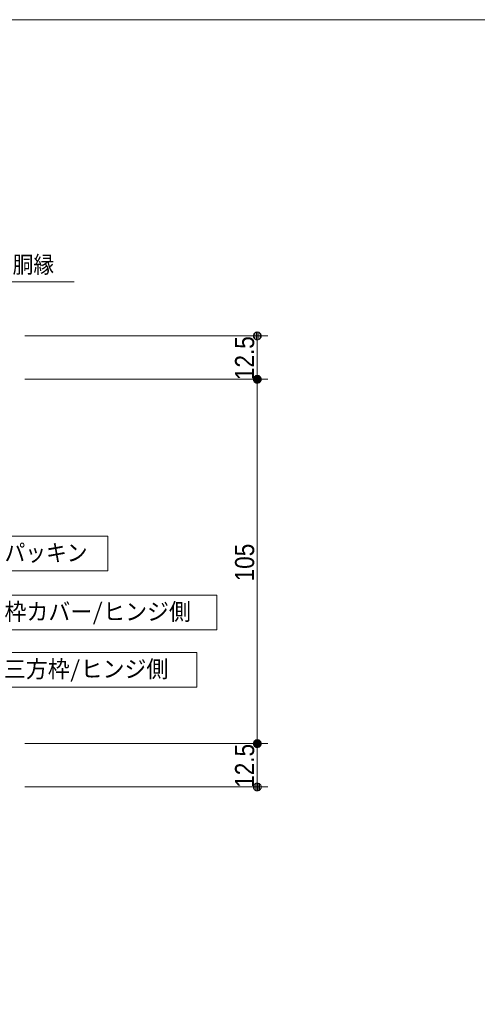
# Model space of a CAD drawing. Units: millimetres, scale not verified, with parts at other scales. Extents: x -4547 to 4547, y -2284 to 2284.
# Drawn here: x -1283 to -624, y 650 to 2078 of the extents above; entities that cross this region are included whole.
import ezdxf
from ezdxf.enums import TextEntityAlignment as Align

# ---------------------------------------------------------------- set-up
doc = ezdxf.new("R2010")
doc.units = ezdxf.units.MM
doc.header["$LTSCALE"] = 20
for name, color, linetype, lineweight in [('0-1_0', 7, 'Continuous', 9), ('0-2_2寸法-1', 7, 'Continuous', 9), ('0-3_2寸法-3', 7, 'Continuous', 9), ('0-5_1図面枠', 7, 'Continuous', 9)]:
    doc.layers.add(name, color=color, linetype=linetype, lineweight=lineweight)
doc.styles.add('ＭＳ ゴシック', font='')
doc.styles.add('ＭＳ Ｐゴシック', font='')
doc.styles.get('ＭＳ ゴシック').set_extended_font_data('MS Gothic')
doc.styles.get('ＭＳ Ｐゴシック').set_extended_font_data('MS PGothic')

# ---------------------------------------------------------------- blocks, each defined once
blk = doc.blocks.new('_Dot')
at = {"layer": '0-1_0'}
for p, q in [((-10, 0), (-20, 0)), ((9.78, 2), (-9.78, 2)), ((7.99, 6), (-7.99, 6)), ((9.16, -3.98), (-9.16, -3.98)), ((6, -7.98), (-6, -7.98))]:
    blk.add_line(p, q, dxfattribs=at)
for points in [[(10, 0), (9.92, 1.25), (9.69, 2.49), (9.3, 3.68), (8.76, 4.82), (8.09, 5.88), (7.29, 6.85), (6.37, 7.71), (5.36, 8.44), (4.26, 9.05), (3.09, 9.51), (1.87, 9.82), (0.63, 9.98), (-0.63, 9.98), (-1.87, 9.82), (-3.09, 9.51), (-4.26, 9.05), (-5.36, 8.44), (-6.37, 7.71), (-7.29, 6.85), (-8.09, 5.88), (-8.76, 4.82), (-9.3, 3.68), (-9.69, 2.49), (-9.92, 1.25), (-10, 0), (0, 0)], [(-10, 0), (-9.92, -1.25), (-9.69, -2.49), (-9.3, -3.68), (-8.76, -4.82), (-8.09, -5.88), (-7.29, -6.85), (-6.37, -7.71), (-5.36, -8.44), (-4.26, -9.05), (-3.09, -9.51), (-1.87, -9.82), (-0.63, -9.98), (0.63, -9.98), (1.87, -9.82), (3.09, -9.51), (4.26, -9.05), (5.36, -8.44), (6.37, -7.71), (7.29, -6.85), (8.09, -5.88), (8.76, -4.82), (9.3, -3.68), (9.69, -2.49), (9.92, -1.25), (10, 0), (0, 0)]]:
    blk.add_lwpolyline(points, close=True, dxfattribs=at)
blk = doc.blocks.new('グループ-114')
at = {"layer": '0-5_1図面枠'}
blk.add_lwpolyline([(-60000, 41550), (60000, 41550), (60000, -41550), (-60000, -41550)], close=True, dxfattribs=at)
blk = doc.blocks.new('図面枠')
at = {"layer": '0-5_1図面枠'}
blk.add_blockref('グループ-114', (0, 0), dxfattribs=at)

msp = doc.modelspace()

# ---------------------------------------------------------------- linework, layer by layer
at = {"layer": '0-2_2寸法-1'}
for p, q in [((-1275.93, 1622), (-925.93, 1622)), ((-940.93, 1610.74), (-940.93, 1570.76)), ((-1275.93, 1559.5), (-925.93, 1559.5)), ((-1260.93, 1559.5), (-925.93, 1559.5)), ((-940.93, 1548.24), (-940.93, 1045.76)), ((-1275.93, 1034.5), (-925.93, 1034.5)), ((-1275.93, 1034.5), (-925.93, 1034.5)), ((-940.93, 983.26), (-940.93, 1023.24)), ((-1275.93, 972), (-925.93, 972))]:
    msp.add_line(p, q, dxfattribs=at)
at = {"layer": '0-3_2寸法-3'}
msp.add_lwpolyline([(-1205.04, 1700), (-1353.21, 1700), (-1461.44, 1512.53)], dxfattribs=at)
for points in [[(-1318.46, 1333.4), (-1156.65, 1333.4), (-1156.65, 1283.4), (-1318.46, 1283.4)], [(-1318.46, 1248.34), (-999.07, 1248.34), (-999.07, 1198.34), (-1318.46, 1198.34)], [(-1318.46, 1165.7), (-1028.16, 1165.7), (-1028.16, 1115.7), (-1318.46, 1115.7)]]:
    msp.add_lwpolyline(points, close=True, dxfattribs=at)

# ---------------------------------------------------------------- block references
at = {"layer": '0-2_2寸法-1', "xscale": 0.5627563, "yscale": 0.5627563}
for p, rotation in [((-940.93, 1622), 90), ((-940.93, 1559.5), 270), ((-940.93, 1559.5), 90), ((-940.93, 1034.5), 270), ((-940.93, 1034.5), 90), ((-940.93, 972), 270)]:
    msp.add_blockref('_Dot', p, dxfattribs=dict(at, rotation=rotation))
at = {"layer": '0-5_1図面枠', "xscale": 0.05, "yscale": 0.05}
msp.add_blockref('図面枠', (-1340.62, 0), dxfattribs=at)

# ---------------------------------------------------------------- texts
at = {"layer": '0-2_2寸法-1', "style": 'ＭＳ Ｐゴシック', "width": 0.9}
for s, p in [('12.5', (-937.21, 1558.34)), ('105', (-937.21, 1268.33)), ('12.5', (-937.21, 970.84))]:
    msp.add_text(s, height=27.57, rotation=90, dxfattribs=at).set_placement(p, align=Align.BOTTOM_LEFT)
at = {"layer": '0-3_2寸法-3', "style": 'ＭＳ ゴシック'}
for s, height, width, p in [('下地胴縁', 24.34, 0.9, (-1353.48, 1705.32)), ('パッキン', 24.34, 0.9, (-1305.34, 1290.08)), ('枠カバー/ヒンジ側', 24.41, 0.95, (-1305.49, 1205.11)), ('三方枠/ヒンジ側', 24.41, 0.95, (-1306.35, 1122.47))]:
    msp.add_text(s, height=height, dxfattribs=dict(at, width=width)).set_placement(p, align=Align.BOTTOM_LEFT)

doc.saveas('drawing.dxf')
